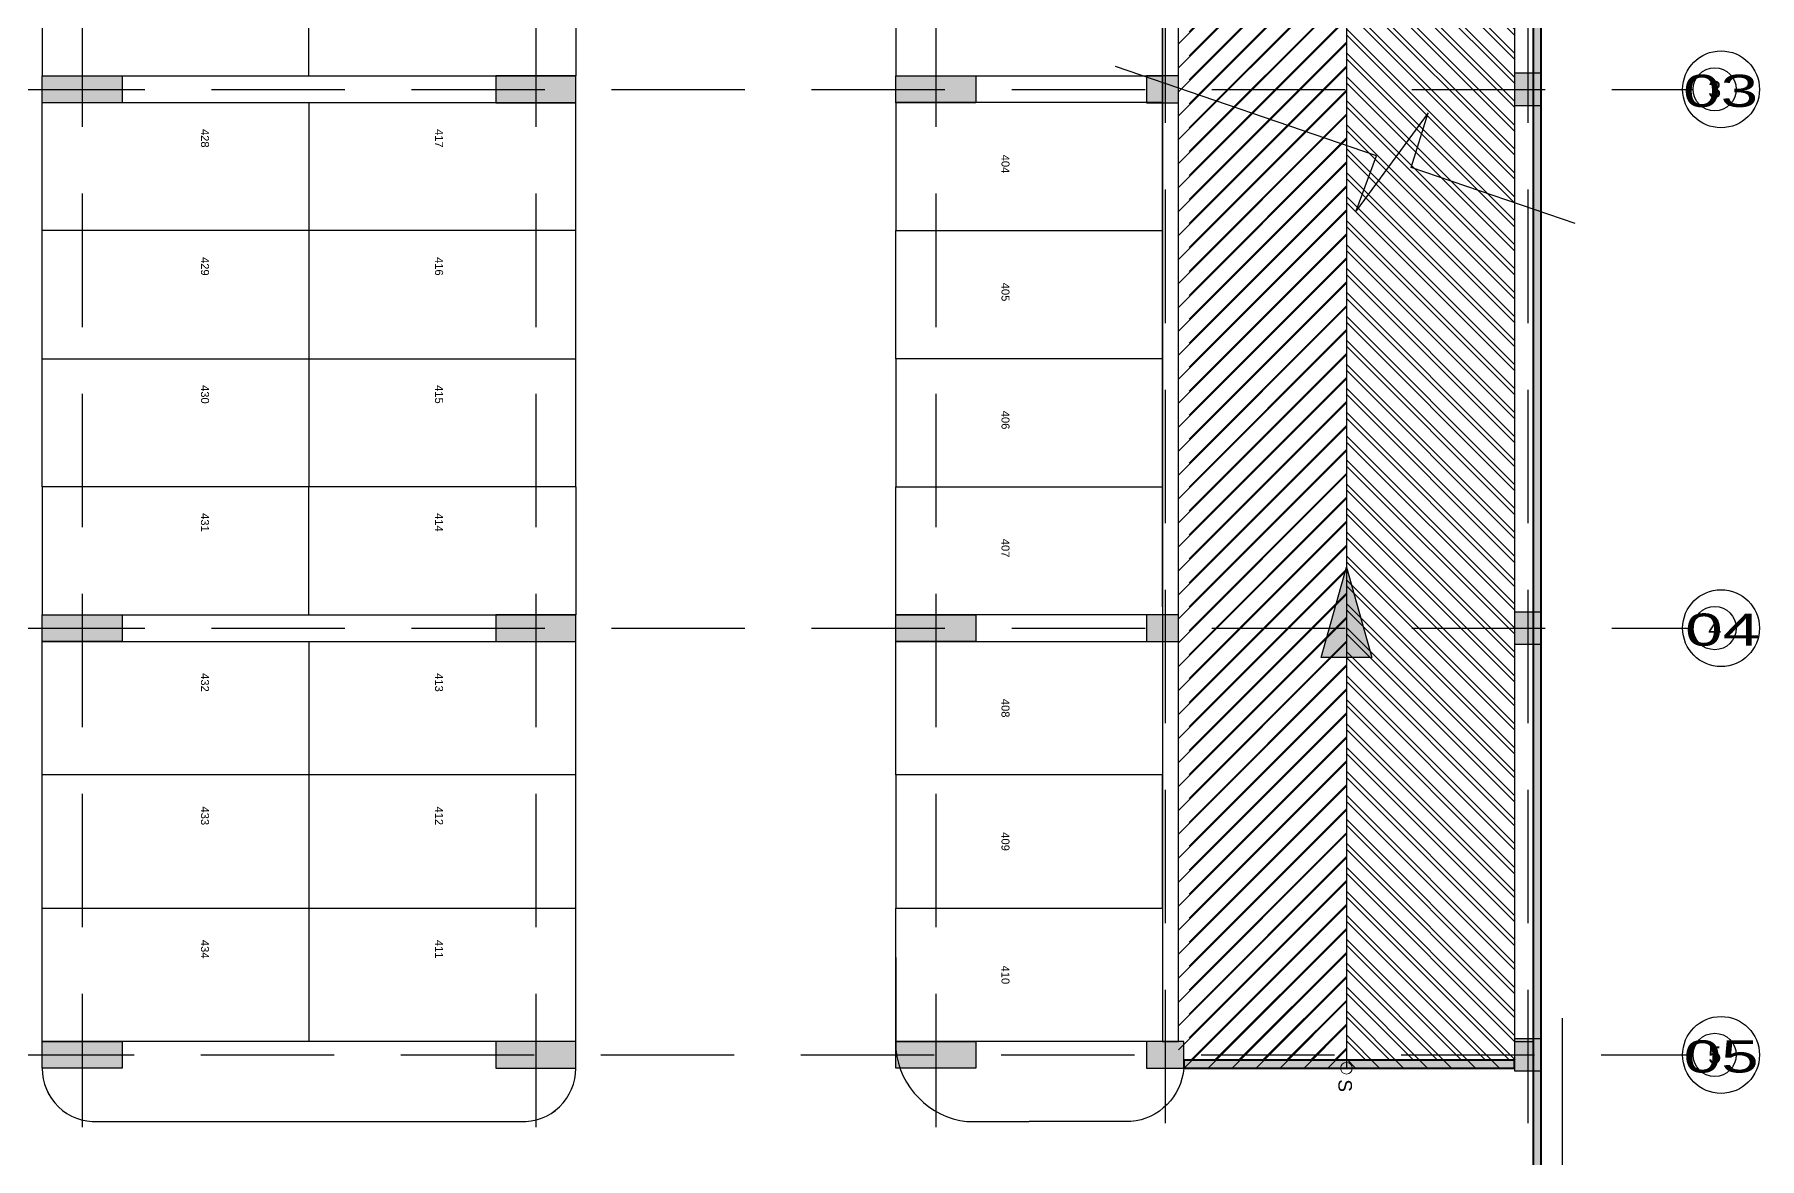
# Model space of a CAD drawing. Header units: millimetres. Extents: x -967 to 876, y -355 to 681.
# Drawn here: x 64.22 to 96.55, y -327.9 to -306.83 of the extents above; entities that cross this region are included whole.
import ezdxf
from ezdxf.enums import TextEntityAlignment as Align

# ---------------------------------------------------------------- set-up
doc = ezdxf.new("R2010")
doc.units = ezdxf.units.MM
doc.linetypes.add('LÍNEAS_OCULTASX2', pattern=[0.75, 0.5, -0.25])
for name, color, linetype in [('-parquead', 8, 'Continuous'), ('A_CIRCULO DE EJES', 3, 'Continuous'), ('AREA PARQUEO', 8, 'Continuous'), ('GG_PISO 1', 251, 'Continuous'), ('GG_PISO 2', 8, 'Continuous'), ('GG_PISO 4', 8, 'Continuous'), ('JCA_HATCH 254', 252, 'Continuous'), ('Textos-espacios', 8, 'Continuous')]:
    doc.layers.add(name, color=color, linetype=linetype)
for name, color, linetype, lineweight in [('Muro', 9, 'Continuous', 40), ('Piso', 251, 'Continuous', 30), ('TEXTOS', 8, 'Continuous', 20), ('Vidrio', 8, 'Continuous', 30)]:
    doc.layers.add(name, color=color, linetype=linetype, lineweight=lineweight)
doc.styles.add('A_TEXT1', font='arial.ttf')
doc.styles.get("Standard").update_dxf_attribs({"font": 'arial.ttf'})
doc.styles.add('style2', font='arial.ttf', dxfattribs={"width": 1.5})

# ---------------------------------------------------------------- blocks, each defined once
blk = doc.blocks.new('A_B_Eje')
at = {"layer": 'A_CIRCULO DE EJES', "color": 0, "ltscale": 1.5}
blk.add_circle((0, 0), 0.0045, dxfattribs=at)
at = {"ltscale": 1.5, "style": 'A_TEXT1'}
blk.add_attdef('EJE', text='', height=0.0035, dxfattribs=at).set_placement((0, 0), align=Align.MIDDLE_CENTER)
blk = doc.blocks.new('estructura etapa 3')
at = {"layer": 'GG_PISO 1'}
h = blk.add_hatch(color=256, dxfattribs=at)
h.paths.add_polyline_path([(-91.651, -6658.124), (-91.651, -6657.624), (-92.35, -6657.624), (-92.35, -6658.124)])
h.paths.add_polyline_path([(-49.354, -6658.124), (-49.354, -6657.624), (-50.055, -6657.624), (-50.055, -6658.124)])
h.paths.add_polyline_path([(-56.053, -6658.124), (-56.053, -6657.624), (-56.753, -6657.624), (-56.753, -6658.124)])
h.paths.add_polyline_path([(-76.45, -6659.124), (-76.95, -6659.124), (-76.95, -6657.624), (-76.45, -6657.624)])
h.paths.add_polyline_path([(-83.95, -6659.124), (-84.45, -6659.124), (-84.45, -6657.624), (-83.95, -6657.624)])
h.paths.add_polyline_path([(-60.452, -6659.124), (-60.952, -6659.124), (-60.952, -6657.624), (-60.452, -6657.624)])
h.paths.add_polyline_path([(-67.95, -6659.124), (-68.45, -6659.124), (-68.45, -6657.624), (-67.95, -6657.624)])
h.paths.add_polyline_path([(-91.85, -6668.199), (-91.851, -6667.599), (-92.35, -6667.599), (-92.349, -6668.199)])
h.paths.add_polyline_path([(-49.354, -6668.199), (-49.354, -6667.599), (-49.854, -6667.599), (-49.854, -6668.199)])
h.paths.add_polyline_path([(-56.154, -6668.149), (-56.154, -6667.649), (-56.854, -6667.649), (-56.854, -6668.149)])
h.paths.add_polyline_path([(-59.952, -6667.649), (-59.952, -6668.149), (-61.452, -6668.149), (-61.452, -6667.649)])
h.paths.add_polyline_path([(-75.95, -6667.649), (-75.95, -6668.149), (-77.45, -6668.149), (-77.45, -6667.649)])
h.paths.add_polyline_path([(-68.95, -6667.649), (-68.95, -6668.149), (-67.45, -6668.149), (-67.45, -6667.649)])
h.paths.add_polyline_path([(-84.95, -6667.649), (-84.95, -6668.149), (-83.45, -6668.149), (-83.45, -6667.649)])
h.paths.add_polyline_path([(-91.85, -6676.199), (-91.85, -6675.599), (-92.349, -6675.599), (-92.349, -6676.199)])
h.paths.add_polyline_path([(-49.354, -6676.199), (-49.354, -6675.599), (-49.854, -6675.599), (-49.854, -6676.199)])
h.paths.add_polyline_path([(-56.154, -6676.149), (-56.154, -6675.649), (-56.754, -6675.649), (-56.754, -6676.149)])
h.paths.add_polyline_path([(-59.952, -6675.649), (-59.952, -6676.149), (-61.452, -6676.149), (-61.452, -6675.649)])
h.paths.add_polyline_path([(-75.95, -6675.649), (-75.95, -6676.149), (-77.45, -6676.149), (-77.45, -6675.649)])
h.paths.add_polyline_path([(-68.95, -6675.649), (-68.95, -6676.149), (-67.45, -6676.149), (-67.45, -6675.649)])
h.paths.add_polyline_path([(-84.95, -6675.649), (-84.95, -6676.149), (-83.45, -6676.149), (-83.45, -6675.649)])
h.paths.add_polyline_path([(-91.847, -6686.299), (-91.851, -6685.699), (-92.35, -6685.699), (-92.346, -6686.299)])
h.paths.add_polyline_path([(-49.354, -6686.299), (-49.354, -6685.699), (-49.854, -6685.699), (-49.854, -6686.299)])
h.paths.add_polyline_path([(-56.154, -6686.249), (-56.154, -6685.749), (-56.754, -6685.749), (-56.754, -6686.249)])
h.paths.add_polyline_path([(-59.952, -6685.749), (-59.952, -6686.249), (-61.452, -6686.249), (-61.452, -6685.749)])
h.paths.add_polyline_path([(-75.95, -6685.749), (-75.95, -6686.249), (-77.45, -6686.249), (-77.45, -6685.749)])
h.paths.add_polyline_path([(-68.95, -6685.749), (-68.95, -6686.249), (-67.45, -6686.249), (-67.45, -6685.749)])
h.paths.add_polyline_path([(-84.95, -6685.749), (-84.95, -6686.249), (-83.45, -6686.249), (-83.45, -6685.749)])
h.paths.add_polyline_path([(-49.353, -6694.294), (-49.354, -6693.699), (-49.855, -6693.699), (-49.854, -6694.294)])
h.paths.add_polyline_path([(-56.054, -6694.249), (-56.054, -6693.749), (-56.753, -6693.749), (-56.753, -6694.249)])
h.paths.add_polyline_path([(-91.651, -6694.249), (-91.651, -6693.749), (-92.35, -6693.749), (-92.35, -6694.249)])
h.paths.add_polyline_path([(-59.952, -6693.749), (-59.952, -6694.249), (-61.452, -6694.249), (-61.452, -6693.749)])
h.paths.add_polyline_path([(-75.95, -6693.749), (-75.95, -6694.249), (-77.45, -6694.249), (-77.45, -6693.749)])
h.paths.add_polyline_path([(-68.95, -6693.749), (-68.95, -6694.249), (-67.45, -6694.249), (-67.45, -6693.749)])
h.paths.add_polyline_path([(-84.95, -6693.749), (-84.95, -6694.249), (-83.45, -6694.249), (-83.45, -6693.749)])
h.paths.add_polyline_path([(-49.358, -6703.974), (-49.353, -6703.374), (-49.854, -6703.374), (-49.859, -6703.974)])
h.paths.add_polyline_path([(-56.054, -6703.924), (-56.054, -6703.424), (-56.753, -6703.424), (-56.753, -6703.924)])
h.paths.add_polyline_path([(-67.95, -6704.924), (-67.95, -6703.424), (-68.45, -6703.424), (-68.45, -6704.924)])
h.paths.add_polyline_path([(-91.651, -6703.924), (-91.651, -6703.424), (-92.35, -6703.424), (-92.35, -6703.924)])
h.paths.add_polyline_path([(-61.847, -6703.424), (-60.347, -6703.424), (-60.347, -6703.924), (-61.847, -6703.924)])
h.paths.add_polyline_path([(-83.95, -6704.924), (-83.95, -6703.424), (-84.45, -6703.424), (-84.45, -6704.924)])
h.paths.add_polyline_path([(-76.45, -6704.924), (-76.45, -6703.424), (-76.95, -6703.424), (-76.95, -6704.924)])
h.paths.add_polyline_path([(-49.354, -6711.949), (-49.354, -6711.449), (-50.054, -6711.449), (-50.054, -6711.949)])
h.paths.add_polyline_path([(-55.954, -6711.949), (-55.954, -6711.449), (-56.654, -6711.449), (-56.654, -6711.949)])
h.paths.add_polyline_path([(-91.65, -6711.949), (-91.65, -6711.449), (-92.35, -6711.449), (-92.35, -6711.949)])
h.paths.add_polyline_path([(-60.952, -6711.949), (-60.952, -6709.549), (-60.452, -6709.549), (-60.452, -6711.949)])
h.paths.add_polyline_path([(-68.45, -6709.549), (-68.45, -6711.949), (-67.95, -6711.949), (-67.95, -6709.549)])
h.paths.add_polyline_path([(-76.95, -6709.549), (-76.95, -6711.949), (-76.45, -6711.949), (-76.45, -6709.549)])
h.paths.add_polyline_path([(-83.95, -6709.549), (-83.95, -6711.949), (-84.45, -6711.949), (-84.45, -6709.549)])
at = {"layer": 'GG_PISO 1', "color": 253, "linetype": 'LÍNEAS_OCULTASX2', "ltscale": 5}
for p, q in [((-56.404, -6655.279), (-56.404, -6714.839)), ((-49.604, -6655.279), (-49.604, -6714.839)), ((-76.7, -6655.354), (-76.7, -6714.914)), ((-68.2, -6655.354), (-68.2, -6714.914)), ((-60.702, -6655.354), (-60.702, -6714.914)), ((-60.702, -6655.354), (-60.702, -6714.914)), ((-93.028, -6675.899), (-46.502, -6675.899)), ((-93.028, -6685.999), (-46.502, -6685.999)), ((-93.228, -6693.999), (-46.502, -6693.999))]:
    blk.add_line(p, q, dxfattribs=at)
at = {"layer": 'GG_PISO 1', "color": 0}
for points in [[(-75.95, -6675.649), (-75.95, -6676.149), (-77.45, -6676.149), (-77.45, -6675.649)], [(-68.95, -6675.649), (-68.95, -6676.149), (-67.45, -6676.149), (-67.45, -6675.649)], [(-59.952, -6675.649), (-59.952, -6676.149), (-61.452, -6676.149), (-61.452, -6675.649)], [(-56.154, -6676.149), (-56.154, -6675.649), (-56.754, -6675.649), (-56.754, -6676.149)], [(-49.354, -6676.199), (-49.354, -6675.599), (-49.854, -6675.599), (-49.854, -6676.199)], [(-49.354, -6686.299), (-49.354, -6685.699), (-49.854, -6685.699), (-49.854, -6686.299)], [(-75.95, -6685.749), (-75.95, -6686.249), (-77.45, -6686.249), (-77.45, -6685.749)], [(-68.95, -6685.749), (-68.95, -6686.249), (-67.45, -6686.249), (-67.45, -6685.749)], [(-59.952, -6685.749), (-59.952, -6686.249), (-61.452, -6686.249), (-61.452, -6685.749)], [(-56.154, -6686.249), (-56.154, -6685.749), (-56.754, -6685.749), (-56.754, -6686.249)], [(-75.95, -6693.749), (-75.95, -6694.249), (-77.45, -6694.249), (-77.45, -6693.749)], [(-68.95, -6693.749), (-68.95, -6694.249), (-67.45, -6694.249), (-67.45, -6693.749)], [(-59.952, -6693.749), (-59.952, -6694.249), (-61.452, -6694.249), (-61.452, -6693.749)], [(-56.054, -6694.249), (-56.054, -6693.749), (-56.753, -6693.749), (-56.753, -6694.249)], [(-49.353, -6694.294), (-49.354, -6693.699), (-49.855, -6693.699), (-49.854, -6694.294)]]:
    blk.add_lwpolyline(points, close=True, dxfattribs=at)
at = {"layer": 'GG_PISO 1', "linetype": 'Continuous'}
for centre in [(-45.982, -6675.899), (-45.982, -6685.999), (-45.982, -6693.999)]:
    blk.add_circle(centre, 0.72, dxfattribs=at)
at = {"layer": 'GG_PISO 1', "style": 'style2', "width": 1.5}
for s, p in [('03', (-46.693, -6676.229)), ('04', (-46.655, -6686.329)), ('05', (-46.683, -6694.329))]:
    blk.add_text(s, height=0.6031, rotation=0.0293, dxfattribs=at).set_placement(p)
blk = doc.blocks.new('A$Caedca3e0')
at = {"layer": 'JCA_HATCH 254', "linetype": 'Continuous', "ltscale": 0.3, "transparency": 33554687}
h = blk.add_hatch(color=256, dxfattribs=at)
h.dxf.hatch_style = 1
h.paths.add_polyline_path([(26.924, 56.688), (26.774, 56.688), (26.774, 2.964), (26.924, 2.964)])
at = {"layer": 'JCA_HATCH 254'}
blk.add_hatch(color=256, dxfattribs=at).paths.add_polyline_path([(23.273, 29.556), (23.749, 27.864), (22.797, 27.864)])
at = {"layer": 'JCA_HATCH 254', "linetype": 'Continuous', "ltscale": 0.3, "transparency": 33554687}
h = blk.add_hatch(color=256, dxfattribs=at)
h.dxf.hatch_style = 1
h.paths.add_polyline_path([(26.423, 20.315), (20.224, 20.314), (20.224, 20.164), (26.423, 20.165)])
at = {"layer": 'Piso'}
h = blk.add_hatch(dxfattribs=at)
h.set_pattern_fill('ANSI31', color=256, scale=0.1, angle=-41.916, style=0)
h.set_pattern_definition([(45, (21.66152, 24.60482), (-0.2245064, 0.2245064), [])])
h.paths.add_polyline_path([(23.273, 47.464), (23.273, 20.314), (20.323, 20.314), (20.323, 46.114), (20.184, 46.604), (19.891, 47.021), (19.478, 47.318), (18.99, 47.464)])
h = blk.add_hatch(dxfattribs=at)
h.set_pattern_fill('ANSI31', color=256, scale=0.1, angle=-41.916, style=0)
h.set_pattern_definition([(135, (24.98385, 24.60482), (0.2245064, 0.2245064), [])])
h.paths.add_polyline_path([(23.273, 47.464), (23.273, 20.314), (26.433, 20.314), (26.413, 47.464)])
at = {"layer": '-parquead'}
for p, q in [((8.828, 46.264), (8.828, 38.764)), ((3.827, 38.264), (3.827, 31.064)), ((3.828, 38.264), (3.828, 31.064)), ((8.827, 35.864), (-1.172, 35.864)), ((3.828, 28.164), (3.828, 20.664)), ((8.828, 25.664), (-1.172, 25.664)), ((-0.136, 19.163), (7.791, 19.163))]:
    blk.add_line(p, q, dxfattribs=at)
for points in [[(-1.172, 46.264), (-1.172, 38.764), (8.828, 38.764)], [(3.828, 38.764), (3.828, 46.264)], [(-1.172, 38.264), (8.827, 38.264)], [(8.827, 31.064), (-1.172, 31.064), (-1.172, 38.264)], [(8.827, 31.064), (8.827, 38.264)], [(-1.172, 33.464), (8.827, 33.464)], [(-1.172, 31.064), (-1.172, 28.664), (8.827, 28.664)], [(3.827, 28.664), (3.827, 31.064)], [(3.828, 28.664), (3.828, 31.064)], [(8.827, 31.064), (8.827, 28.664)], [(-1.172, 28.164), (8.828, 28.164)], [(8.828, 20.664), (-1.172, 20.664), (-1.172, 28.164)], [(8.828, 20.664), (8.828, 28.164)], [(-1.172, 23.164), (8.828, 23.164)]]:
    blk.add_lwpolyline(points, dxfattribs=at)
for centre, start, end in [((-0.177, 20.158), 179.6878, 272.3511), ((7.832, 20.158), 267.6502, 0.3083)]:
    blk.add_arc(centre, 0.996, start, end, dxfattribs=at)
at = {"layer": 'AREA PARQUEO'}
blk.add_line((19.825, 28.815), (19.825, 45.964), dxfattribs=at)
for points in [[(20.123, 46.264), (19.825, 46.264), (19.825, 20.664), (20.123, 20.664)], [(26.774, 46.264), (26.423, 46.264), (26.423, 20.664), (26.774, 20.664)], [(14.825, 41.266), (14.825, 38.764), (19.825, 38.764), (19.825, 41.266)], [(19.825, 35.864), (19.825, 38.264), (14.825, 38.264), (14.825, 35.864)], [(19.825, 35.864), (19.825, 33.464), (14.825, 33.464), (14.825, 35.864)], [(19.825, 31.064), (19.825, 33.464), (14.825, 33.464), (14.825, 31.064)], [(19.825, 31.064), (19.825, 28.664), (14.825, 28.664), (14.825, 31.064)], [(14.825, 25.664), (14.825, 28.164), (19.825, 28.164), (19.825, 25.664)], [(14.825, 25.664), (14.825, 23.164), (19.825, 23.164), (19.825, 25.664)], [(14.825, 20.664), (14.825, 23.164), (19.825, 23.164), (19.825, 20.664)]]:
    blk.add_lwpolyline(points, close=True, dxfattribs=at)
for points in [[(14.825, 22.239), (14.825, 20.514, 0.348163), (16.158, 19.163), (17.325, 19.163)], [(20.224, 20.164, -0.363964), (19.232, 19.163), (17.325, 19.163)]]:
    blk.add_lwpolyline(points, format="xyb", dxfattribs=at)
at = {"layer": 'Muro'}
for points in [[(26.924, 56.688), (26.774, 56.688), (26.774, 2.964), (26.924, 2.964)], [(26.423, 20.315), (20.224, 20.314), (20.224, 20.164), (26.423, 20.165)]]:
    blk.add_lwpolyline(points, close=True, dxfattribs=at)
at = {"layer": 'Piso'}
for p, q in [((23.273, 47.464), (23.273, 20.164)), ((27.324, 2.781), (27.324, 21.1, -41.255)), ((20.224, 20.314), (26.324, 20.314))]:
    blk.add_line(p, q, dxfattribs=at)
at = {"layer": 'TEXTOS'}
blk.add_circle((23.273, 20.164), 0.109, dxfattribs=at)
at = {"layer": 'Textos-espacios'}
blk.add_lwpolyline([(23.273, 29.556), (23.749, 27.864), (22.797, 27.864)], close=True, dxfattribs=at)
at = {"layer": 'Vidrio'}
blk.add_blockref('estructura etapa 3', (76.277, 6714.412), dxfattribs=at)
at = {"layer": 'TEXTOS', "color": 8}
blk.add_text('S', height=0.254, rotation=270.0669, dxfattribs=at).set_placement((23.122, 19.956))
at = {"layer": 'Textos-espacios', "char_height": 0.15, "attachment_point": 1, "rotation": 270}
for s, width, insert in [('428', 1.39428, (1.954, 37.77)), ('417', 1.35043, (6.341, 37.77)), ('404', 0.89145, (16.958, 37.288)), ('429', 1.25263, (1.954, 35.37)), ('416', 1.51574, (6.341, 35.37)), ('405', 0.89145, (16.958, 34.888)), ('430', 1.2206, (1.954, 32.97)), ('415', 1.52757, (6.341, 32.97)), ('406', 0.89145, (16.958, 32.488)), ('431', 1.23243, (1.954, 30.57)), ('414', 1.38591, (6.341, 30.57)), ('407', 0.89145, (16.958, 30.088)), ('432', 1.19925, (1.954, 27.57)), ('413', 1.90594, (6.341, 27.57)), ('408', 0.89145, (16.958, 27.088)), ('433', 1.25935, (1.954, 25.07)), ('412', 1.36456, (6.341, 25.07)), ('409', 0.89145, (16.958, 24.588)), ('434', 1.42465, (1.954, 22.57)), ('411', 1.45973, (6.341, 22.57)), ('410', 0.89145, (16.958, 22.088))]:
    blk.add_mtext_dynamic_manual_height_columns(s, width=width, gutter_width=5, heights=[0], dxfattribs=dict(at, insert=insert))

msp = doc.modelspace()

# ---------------------------------------------------------------- hatches: boundary and pattern name
at = {"layer": 'Piso', "true_color": 0xc7c8ca}
h = msp.add_hatch(dxfattribs=at)
h.set_pattern_fill('ANSI31', color=9, scale=0.1, angle=-41.916, style=0)
h.set_pattern_definition([(45, (87.5111, -321.76358), (-0.2245064, 0.2245064), [])])
h.paths.add_polyline_path([(88.81, -298.905), (88.81, -326.205), (85.66, -326.205), (85.66, -300.255), (85.66, -299.605), (85.517, -299.605), (85.197, -299.206), (84.807, -298.982), (84.363, -298.904)])
h = msp.add_hatch(dxfattribs=at)
h.set_pattern_fill('ANSI31', color=9, scale=0.1, angle=-41.916, style=0)
h.set_pattern_definition([(135, (90.83344, -321.76358), (0.2245064, 0.2245064), [])])
h.paths.add_polyline_path([(88.81, -298.905), (88.81, -326.205), (91.97, -326.205), (91.95, -298.905)])

# ---------------------------------------------------------------- linework, layer by layer
at = {"layer": 'GG_PISO 2'}
msp.add_lwpolyline([(93.097, -310.37), (90.025, -309.32), (90.343, -308.295), (88.99, -310.131), (89.376, -309.098), (84.479, -307.425)], dxfattribs=at)
at = {"layer": 'GG_PISO 4'}
for centre, start, end in [((65.361, -326.209), 179.6878, 272.3511), ((73.369, -326.208), 267.6502, 0.3083)]:
    msp.add_arc(centre, 0.996, start, end, dxfattribs=at)

# ---------------------------------------------------------------- block references
msp.add_blockref('A$Caedca3e0', (65.537, -346.367))
ref = msp.add_blockref('A_B_Eje', (95.713, -307.853), dxfattribs=dict(xscale=90, yscale=90, zscale=90))
ref.add_attrib('EJE', '3', dxfattribs={"color": 7, "ltscale": 1.5, "height": 0.315, "style": 'A_TEXT1'}).set_placement((95.713, -307.853), align=Align.MIDDLE_CENTER)
ref = msp.add_blockref('A_B_Eje', (95.713, -317.953), dxfattribs=dict(xscale=90, yscale=90, zscale=90))
ref.add_attrib('EJE', '4', dxfattribs={"color": 7, "ltscale": 1.5, "height": 0.315, "style": 'A_TEXT1'}).set_placement((95.713, -317.953), align=Align.MIDDLE_CENTER)
ref = msp.add_blockref('A_B_Eje', (95.713, -325.953), dxfattribs=dict(xscale=90, yscale=90, zscale=90))
ref.add_attrib('EJE', '5', dxfattribs={"color": 7, "ltscale": 1.5, "height": 0.315, "style": 'A_TEXT1'}).set_placement((95.713, -325.953), align=Align.MIDDLE_CENTER)

doc.saveas('drawing.dxf')
